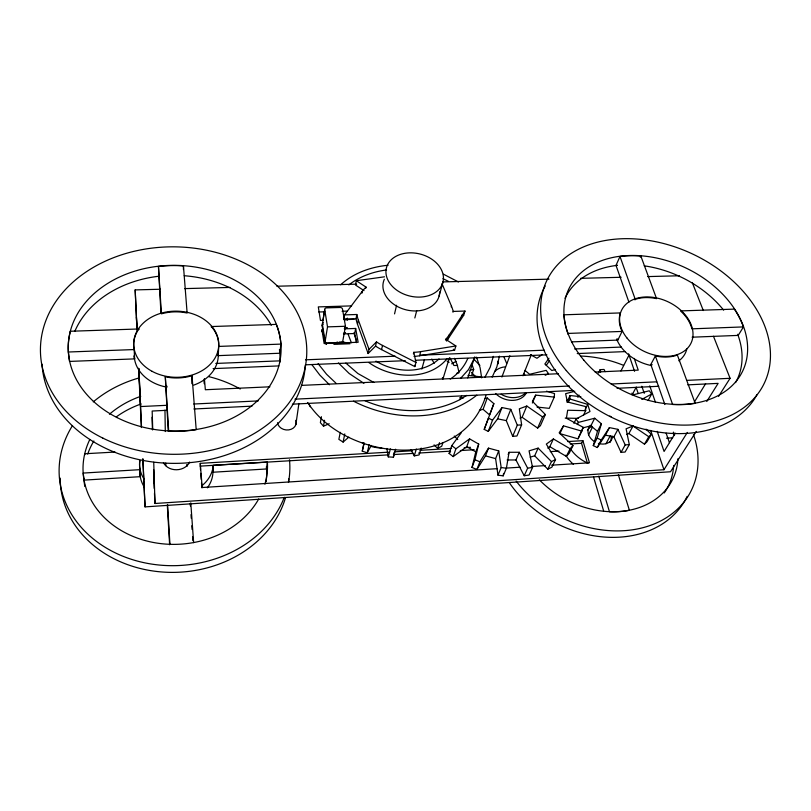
<?xml version="1.0" encoding="UTF-8"?>
<svg xmlns="http://www.w3.org/2000/svg" width="811" height="811" viewBox="0 0 811 811"><rect width="100%" height="100%" fill="white"/><g stroke="black" fill="none" stroke-linecap="round" stroke-linejoin="round"><path stroke-width="1.22" d="M183.428 269.536L183.448 265.907A106.423 82.854 0.8 0 0 158.459 266.464L160.953 313.36M191.872 383.684L192.004 375.706A42.517 33.069 0.8 0 1 165.312 376.811L168.232 431.188M200.479 469.741L200.266 463.334L388.418 452.183M211.367 327.137L211.387 326.549L276.287 324.39A106.423 82.854 0.8 0 1 280.89 344.107L279.846 353.241L218.271 355.634A42.071 32.906 0.6 0 0 218.301 354.346M212.948 472.235L213.263 465.281L267.377 462.047L266.586 468.961L212.948 472.235A36.536 30.605 -2.8 0 0 212.725 467.4M218.271 355.634L218.696 346.419A42.517 33.069 0.8 0 0 211.387 326.549M568.278 402.276L569.819 398.971L570.032 395.525L580.838 396.691M537.044 407.061L549.26 408.359L554.258 397.106L554.511 393.588L546.533 391.176M442.421 378.494L442.492 377.591M323.001 320.416L324.147 312.488M347.149 320.426L347.483 318.165L344.756 320.031M386.877 448.473L388.276 456.877L393.416 457.222L394.055 452.518M295.863 424.609L298.914 403.442M322.149 325.87L324.704 309.599A2.139 1.642 9.6 0 1 326.549 307.876L340.103 307.47A2.139 1.632 10.4 0 1 342.495 309.052L345.476 326.275L342.536 342.364L324.876 343.023L322.149 325.87A2.109 1.632 9.5 0 1 323.214 324.299M321.602 331.658L321.926 329.631L324.136 343.54L358.138 342.272L355.664 328.455L344.411 328.85M499.444 356.161L496.849 366.896L492.165 377.156M324.876 343.023L327.512 326.884L324.704 309.599M461.368 432.618L451.788 445.644L449.112 453.45L453.197 456.603L455.914 448.818L469.579 438.873L478.713 444.093L475.783 451.879L472.002 467.45L476.898 469.488L479.869 461.804L488.516 448.138L498.724 450.896L495.602 458.61L497.995 475.175L503.165 475.854L503.58 473.411M503.165 475.854L506.399 468.241L509.075 452.285L519.273 452.274L527.647 468.16L524.22 475.753L529.107 475.023L532.574 467.43L529.056 450.865L538.149 448.118L551.45 461.601L547.83 469.204L534.672 455.802L530.161 457.171M321.399 416.702L320.375 422.632L323.498 426.191L329.185 423.758M323.498 426.191L324.552 420.28M364.017 290.632L355.502 285.046L356.303 280.728L366.045 287.104A49.481 37.722 13.9 0 0 362.335 291.25L344.523 314.891L343.763 319.169L356.009 318.764A49.258 37.661 13.9 0 0 357.499 324.248L368.123 353.535L375.564 346.094L376.486 341.897A49.481 37.722 13.9 0 0 382.518 345.425L415.962 362.456L414.847 366.592L381.565 349.612A49.258 37.661 13.9 0 1 375.564 346.094M493.321 356.364L490.229 367.17L484.866 377.389M356.009 318.764L356.83 314.496L344.523 314.891M361.97 293.136L362.122 292.325M362.172 292.061L362.335 291.25M356.323 342.698L354.681 333.514L355.664 328.455M357.499 324.248L358.33 319.99A49.481 37.722 13.9 0 1 356.83 314.496M365.832 288.189L366.045 287.104M340.275 432.334L338.866 439.349L343.104 442.086L348.801 437.149M371.296 445.452L367.211 452.802L362.274 451.18L363.936 443.049M343.104 442.086L344.787 433.915M368.123 353.535L369.025 349.348L358.33 319.99M381.565 349.612L382.518 345.425M362.274 451.18L364.159 443.08M394.551 313.887L396.569 305.26M485.961 395.555C462.057 472.874 345.658 461.388 307.663 402.469M367.211 452.802L369.147 444.712M472.002 467.45L474.922 459.746L478.713 444.093M414.837 317.983L416.712 310.623M413.407 353.88L413.813 352.319A49.481 37.722 13.9 0 0 420.686 351.639L455.883 345.973L454.606 350.109L419.561 355.786A49.258 37.661 13.9 0 1 414.015 356.404M388.276 456.877L390.426 448.848M419.561 355.786L420.686 351.639M393.416 457.222L395.616 449.193M439.116 296.025L442.938 282.157A29.155 21.633 14 0 0 405.257 253.245A29.155 21.633 14 0 0 395.859 289.507A29.155 21.633 14 0 0 442.938 282.157M421.832 369.046L424.477 359.547M451.2 306.862L451.433 306.071L442.005 283.698M452.964 312.215L453.197 311.424A49.481 37.722 13.9 0 0 451.433 306.071M445.472 340.083L445.705 339.302A49.481 37.722 13.9 0 0 449.193 334.923L464.987 311.049L453.197 311.424M646.032 429.141L651.314 434.341L648.79 436.724L633.036 426.028L626.082 428.796L629.306 444.61L625.109 452.041L621.044 452.335L625.2 444.904L617.931 429.343L609.416 427.61L605.432 435.152L597.271 447.53L593.267 445.594L597.17 438.092L601.397 423.778L594.696 418.223L578.385 422.399L577.32 424.579M593.267 445.594L597.494 431.34L601.397 423.778M446.537 341.056A49.258 37.661 13.9 0 0 447.946 339.089L449.193 334.923M421.193 448.067L419.094 454.92L414.259 455.894L416.317 449.03M442.877 379.173L449.375 357.945M447.946 339.089L463.699 315.236L464.987 311.049M434.067 444.874L437.656 448.402L439.521 442.674M442.847 442.816L441.711 446.253L437.656 448.402M467.754 377.906L474.8 356.85M471.678 375.331L473.685 369.39L472.347 365.467M474.374 358.178L468.545 369.552L460.526 378.463M453.197 456.603L466.751 446.689L469.579 438.873M583.2 427.306L581.822 431.128L563.523 425.856L559.874 433.621L577.99 438.832L583.2 427.306L566.382 418.263L567.67 410.234L585.694 410.67L585.512 406.534L567.406 401.972L565.612 393.68L574.776 391.267M479.402 410.254L483.082 409.352L487.239 397.978L493.858 403.635L484.218 429.394L488.252 431.361L497.609 418.851L501.979 407.558L510.778 409.352L517.306 425.157L512.694 436.298L516.952 436.014L521.625 424.873L519.334 408.815L526.805 406.037L542.549 416.935L545.347 414.533L532.432 401.303L535.686 395.109L554.258 397.106M501.897 377.024L509.855 355.725M484.218 429.394L488.445 418.152L492.541 420.139L501.979 407.558M493.858 403.635L489.601 414.968L483.082 409.352M488.252 431.361L492.541 420.139M476.898 469.488L485.495 455.883L488.516 448.138M522.963 375.777L531.367 354.62M512.694 436.298L506.287 420.605L510.778 409.352M563.675 315.357L563.898 314.81L620.415 312.924A38.401 27.503 25 0 0 622.078 331.425L617.86 340.083L571.613 341.887M497.995 475.175L501.168 467.541L498.724 450.896M520.013 418.081L522.122 417.29L526.805 406.037M508.152 454.484L509.075 452.285M532.361 403.016L535.686 395.109M567.619 333.99L567.852 333.443A96.114 68.894 25 0 1 563.898 314.81M461.662 395.819L459.888 399.6C430.692 414.806 394.886 413.397 365.011 400.786M524.22 475.753L515.958 459.959L519.273 452.274M467.754 358.472C464.247 366.967 457.84 374.043 450.227 379.092M522.122 417.29L537.632 428.086L542.549 416.935M545.347 414.533L540.41 425.694L537.632 428.086M628.92 302.158L616.005 265.379L619.989 256.469A96.114 68.894 25 0 1 640.832 256.012L656.565 298.651A38.401 27.503 25 0 0 635.236 299.33L634.972 299.888M534.672 455.802L538.149 448.118M566.97 402.155L570.032 395.525M547.8 448.138L549.797 446.668L553.396 438.954L570.103 448.747L572.971 445.634L559.174 432.821L563.523 425.856M640.305 257.128L640.832 256.012M577.908 397.349L578.973 395.099M620.162 313.472L620.415 312.924M553.396 438.954L546.33 444.104L555.555 459.553L551.896 467.166L547.83 469.204M573.935 423.383L576.033 419.023L589.982 411.522L587.691 404.375L569.819 398.971M598.508 373.009L600.12 369.664L604.073 369.451L605.138 371.681M585.025 409.849L587.691 404.375M583.514 415.12L585.694 410.67M549.797 446.668L566.342 456.39L570.103 448.747M572.971 445.634L569.18 453.288L566.342 456.39M577.99 438.832L581.822 431.128M587.397 463.061L581.548 443.313L582.886 440.657L567.73 441.559M582.774 427.914L590.864 425.816L594.696 418.223M588.492 434.96L592.476 427.103M620.932 371.002L628.9 355.299M597.271 447.53L601.215 440.038L609.416 427.61M605.959 443.789L610.125 436.004M632.124 394.845L636.29 387.06M664.868 404.537L650.807 364.484L655.379 355.968A38.401 27.503 25 0 0 677.378 355.066L695.179 403.331A96.114 68.894 25 0 1 672.643 404.507L655.379 355.968M621.044 452.335L613.876 436.865L617.931 429.343M626.558 434.463L628.86 433.54L633.036 426.028M648.04 400.553L651.679 394.014L649.276 390.79L633.685 394.714L631.799 393.183M628.86 433.54L644.451 444.164L648.79 436.724M651.314 434.341L646.955 441.792L644.451 444.164M675.289 433.175L664.077 451.463L657.194 431.31M694.419 401.972L705.631 383.674M692.097 337.194L738.213 335.399L743.444 326.914A96.114 68.894 25 0 0 734.381 309.123L680.51 310.917A38.401 27.503 25 0 1 691.915 328.83L743.444 326.914M154.465 493.433L154.992 503.499L663.956 469.731L687.363 432.415M706.756 401.496L718.13 383.37L687.809 384.85M696.233 431.401L670.515 471.759L145.047 506.885L142.837 458.904M718.576 396.356L730.082 378.301L713.467 336.251M546.229 365.376L549.605 360.601M548.935 358.259L544.86 363.997L551.835 370.546L555.423 369.471M449.112 453.45L450.571 451.453M447.114 358.726C428.005 381.515 391.389 378.646 368.914 362.598M369.025 349.348L376.486 341.897M439.025 358.969C421.984 374.611 394.673 372.573 375.929 361.128M340.62 284.803C353.566 272.993 370.85 266.9 388.094 265.258M476.787 395.19C442.198 422.754 391.47 420.808 353.535 401.171M348.842 284.914C359.648 276.439 373.009 271.705 386.533 269.962M542.001 354.701L536.953 358.269L530.455 354.691M466.801 395.373L459.817 399.59M451.686 363.815L456.015 361.371M641.775 399.428L651.679 394.014M545.185 375.321L548.489 373.648L546.198 370.363L529.634 374.287L524.96 370.394M551.45 461.601L555.555 459.553M340.235 341.877L339.809 342.08A23.762 18.41 9.6 0 1 338.603 342.627L333.919 344.361L350.048 343.752L344.857 342.394A23.61 18.247 11 0 1 343.479 341.948L343.002 341.776A3.112 2.433 10.5 0 0 341.836 341.532M343.509 333.27L345.516 332.561M344.371 328.546L347.209 327.563L344.756 327.644M566.899 400.279L569.352 399.63M484.917 398.536L487.239 397.978M456.492 373.364L458.945 372.796L458.823 371.55L457.201 364.808L454.555 358.3M469.995 370.242L473.685 369.39M527.647 468.16L532.574 467.43M356.303 280.728L384.485 276.815M625.2 444.904L629.306 444.61M517.306 425.157L521.625 424.873M497.366 468.657L202.172 487.523L200.266 463.334M506.206 468.099L520.074 467.207M531.428 466.487L545.306 465.595M551.612 465.19L589.465 462.777L582.886 440.657M139.897 461.013A36.87 30.767 -2.6 0 0 139.999 469.67L83.178 473.066L83.888 478.804M666.51 438.183L672.714 437.818M200.195 466.122L388.347 454.87M393.396 454.565L413.6 453.359M418.648 453.055L450.227 451.169M460.324 450.561L474.212 449.73M570.184 443.992L581.548 443.313M139.999 469.67L140.333 476.675L84.04 480.112L83.938 479.24M550.223 451.626L559.002 451.088M394.734 451.808L412.414 450.764M419.986 450.318L451.565 448.442M464.186 447.692L470.502 447.317M115 452.051L84.78 453.755L84.891 454.657M141.499 426.627L140.617 406.554L167.178 405.287M193.748 404.01L258.253 400.918M294.94 399.164L569.434 386.006M611.18 384.008L656.717 381.819M687.069 380.369L730.082 378.301M167.33 410.285L152.164 411.035L152.742 429.769M193.859 408.997L251.968 406.149M292.396 404.172L572.85 390.466M617.059 388.307L658.755 386.269M269.901 386.806L205.345 389.736L204.402 378.686M301.54 385.377L558.495 373.729M595.203 372.067L638.237 370.12L634.232 358.411M213.111 368.63L278.862 365.913M305.412 364.818L405.297 360.682M415.404 360.266L546.898 354.833M577.239 353.576L625.291 351.589M215.787 363.44L280.221 360.844M305.494 359.82L395.2 356.201M420.473 355.177L544.303 350.18M574.624 348.953L621.378 347.067M138.823 328.972A42.517 33.069 0.8 0 0 134.17 349.561L134.616 358.888L69.523 361.422L68.367 352.004A106.423 82.854 0.8 0 1 70.405 331.253L138.823 328.972L138.843 329.56M68.367 352.004L134.17 349.561M218.696 346.419L280.89 344.107M567.852 333.443L622.078 331.425M343.489 333.919L354.681 333.514M322.94 320.335L320.457 320.426L318.307 306.893L351.609 305.889M344.077 319.646L354.022 319.321M327.512 326.884L345.476 326.275M318.764 311.992L324.897 311.799M342.08 311.262L346.986 311.11M461.51 315.307L463.699 315.236M136.968 329.661L135.173 289.902L160.477 289.243M184.523 288.615L230.081 287.439M276.906 286.222L356.637 284.154M442.694 281.914L549.006 279.156M580.635 278.335L621.135 277.281M647.715 276.592L679.354 275.77M507.118 459.979L515.958 459.959M457.576 365.467L453.886 365.467L449.943 357.874M565.206 418.091L578.304 418.385M459.705 397.795L463.436 397.897M467.998 375.422L481.714 376.922M501.168 467.541L506.399 468.241M605.432 435.152L613.876 436.865M497.609 418.851L506.287 420.605M485.495 455.883L495.602 458.61M474.922 459.746L479.869 461.804M443.414 274.169L458.438 281.975M373.861 382.468L357.884 373.516L345.851 363.085M442.918 278.66L448.29 281.255M597.17 438.092L601.215 440.038M363.936 383.329L349.206 373.526L338.39 362.933M466.751 446.689L475.783 451.879M447.054 361.077L449.132 362.284M445.705 339.302L455.883 345.973M453.339 349.277L454.606 350.109M451.788 445.644L455.914 448.818M590.864 425.816L597.494 431.34M335.886 383.106L326.559 374.246L318.094 363.642M329.448 384.759L319.848 375.118L311.88 364.666M454.251 436.054L457.749 439.592M473.715 359.04L479.889 365.406M471.566 372.482L475.905 377.003M576.033 419.023L578.385 422.399M431.766 359.03L434.179 363.348M410.822 449.598L414.259 455.894M351.376 342.769L348.162 334.294M356.374 340.002L353.89 332.875M308.93 403.756L310.228 406.767M476.523 357.164L480.122 367.809L481.663 377.875M503.763 356.516L506.632 363.308M692.249 282.522L703.319 310.552M619.989 256.469L635.236 299.33M649.763 385.864L655.491 402.428M666.145 433.206L669.42 442.674M641.815 386.249L644.248 393.365M628.606 353.819L634.567 371.337M636.169 387.476L638.186 393.436M650.665 430.398L663.956 469.731M618.367 474.851L629.407 510.301A84.293 65.691 26.9 0 1 609.466 511.771L598.771 476.128M593.49 476.807L603.587 510.788M413.813 352.319L415.962 362.456M414.583 365.315L414.847 366.592M600.12 369.664L600.606 372.127M325.15 341.401L322.403 324.228A2.109 1.632 9.5 0 1 323.295 322.727M497.934 361.25L498.268 363.744M70.405 331.253L70.476 331.851M203.936 380.065L204.24 383.745M200.763 473.36L201.229 479.392M201.513 483.011L201.898 487.837M183.448 265.907L187.118 313.016A42.517 33.069 0.8 0 0 161.399 313.837L158.459 266.464M192.004 375.706L196.201 429.688A106.423 82.854 0.8 0 1 168.678 431.128L165.312 376.811M190.778 502.891L193.636 542.66M190.22 503.489L190.392 505.963M191.011 514.61L191.274 518.32M191.801 525.731L192.075 529.441M192.602 536.862L192.866 540.572M167.573 504.412L169.925 544.414M167.299 504.989L169.631 544.769M153.705 475.844L154.09 483.356L153.664 469.64M153.684 478.318L154.202 488.394M135.173 289.902L137.049 330.036M138.863 368.924L140.617 406.554M136.41 317.101L136.998 329.702M138.823 368.772L140.587 406.585M139.948 397.329L141.378 427.559M142.898 459.016L145.047 506.885M138.651 368.255L140.029 398.718M153.735 462.26L154.992 503.499M152.052 417.27L152.438 429.739M164.968 410.102L165.292 431.553M165.768 463.091L165.809 465.615M439.633 291.889A28.73 21.532 13.9 0 1 406.757 310.005A28.73 21.532 13.9 0 1 384.363 279.217M381.778 447.996A32.947 26.986 13.6 0 1 370.637 446.293M363.896 443.556A32.947 26.986 13.6 0 1 362.01 442.512M611.078 416.641A14.01 10.655 26.2 0 1 609.781 416.084M687.14 496.373A104.528 81.891 27 0 1 604.57 537.054A104.528 81.891 27 0 1 509.744 483.275M693.466 434.544A105.44 82.205 26.9 0 1 643.072 527.657A105.44 82.205 26.9 0 1 516.161 481.126M580.717 356.049A105.44 82.205 26.9 0 1 623.568 365.345M673.647 465.453A83.574 65.448 27 0 1 664.219 492.966M677.925 458.712A84.303 65.701 26.9 0 1 626.041 510.798A84.303 65.701 26.9 0 1 539.335 479.777M673.414 432.202A84.303 65.701 26.9 0 1 674.276 434.544M673.373 432.364A84.293 65.691 26.9 0 1 674.519 435.537M573.407 464.297A33.393 26.134 27 0 1 565.743 455.204M588.005 463.274A33.717 26.246 26.8 0 1 571.38 450.105M757.018 394.622A119.065 85.986 25.1 0 1 609.142 416.094A119.065 85.986 25.1 0 1 545.256 285.999M564.993 298.286A95.191 68.702 25.1 0 1 617.141 265.369M644.218 265.846A95.191 68.702 25.1 0 1 723.645 310.157M738.324 336.068A95.191 68.702 25.1 0 1 735.567 382.61M616.005 265.379A95.201 68.702 25.1 0 1 617.252 265.227M737.797 334.274A95.201 68.702 25.1 0 1 738.213 335.399M652.237 364.768A38.046 27.432 25.1 0 1 650.807 364.484M617.86 340.083A38.046 27.432 25.1 0 1 617.343 338.917M686.866 348.74A38.005 27.422 25.1 0 1 678.868 360.834M651.385 365.548A38.005 27.422 25.1 0 1 616.634 339.11M526.227 393.132A19.018 14.831 20.8 0 1 495.541 393.487M525.548 392.879A19.079 14.851 20.7 0 1 501.137 394.268M494.974 371.316A19.079 14.851 20.7 0 1 505.486 366.815M523.612 373.516A19.079 14.851 20.7 0 1 524.849 374.864M186.753 464.51A10.695 8.941 -2.7 0 1 187.148 466.203M305.281 365.467A131.747 103.22 0.5 0 1 173.412 463.365A131.747 103.22 0.5 0 1 42.06 364.169M74.876 331.212A105.308 82.458 0.6 0 1 159.138 276.206M184.229 275.73A105.308 82.458 0.6 0 1 271.279 325.292M279.542 350.413A105.308 82.458 0.6 0 1 279.886 362.233M167.056 386.279A42.071 32.906 0.6 0 1 165.434 385.965M134.616 358.888A42.071 32.906 0.6 0 1 134.251 356.272M218.25 354.589A42.03 32.896 0.6 0 1 193.717 385.124M166.965 387.182A42.03 32.896 0.6 0 1 134.21 355.502M279.46 349.49A105.318 82.458 0.6 0 1 279.846 353.241M288.726 478.916A114.351 95.901 -3 0 1 288.463 482.474M285.533 497.609A114.351 95.901 -3 0 1 160.73 571.877A114.351 95.901 -3 0 1 60.227 478.115M289.486 459.746A115.426 96.418 -2.7 0 1 288.686 481.328M284.286 497.285A115.426 96.418 -2.7 0 1 129.578 558.708A115.426 96.418 -2.7 0 1 72.514 425.552M93.265 401.881A115.426 96.418 -2.7 0 1 139.269 377.875M208.64 376.598A115.426 96.418 -2.7 0 1 240.228 389.006M266.373 466.791A91.42 76.639 -3 0 1 266.109 481.724M84.79 486.448A91.42 76.639 -3 0 1 83.999 479.088M87.689 454.069A91.42 76.639 -3 0 1 93.873 440.981M116.287 416.895A91.42 76.639 -3 0 1 141.084 403.959M267.417 462.503A92.282 77.045 -2.7 0 1 264.913 484.208M258.679 499.029A92.282 77.045 -2.7 0 1 138.184 538.392A92.282 77.045 -2.7 0 1 89.808 439.481M109.434 414.239A92.282 77.045 -2.7 0 1 140.749 396.315M212.685 467.795A36.515 30.595 -2.9 0 1 207.393 487.816M144.49 487.31A36.515 30.595 -2.9 0 1 139.948 472.114M213.202 465.838A36.9 30.777 -2.6 0 1 201.939 485.718M144.135 479.129A36.9 30.777 -2.6 0 1 139.796 460.699M140.333 476.675A36.536 30.605 -2.8 0 1 139.928 471.779M295.782 420.331A9.377 7.725 6.7 0 1 288.686 429.911A9.377 7.725 6.7 0 1 277.524 422.703M189.632 462.047A14.071 11.699 -2.4 0 1 176.595 469.762A14.071 11.699 -2.4 0 1 163.416 462.564M587.428 430.459A12.814 9.955 26.8 0 1 592.04 426.333M610.916 435.953A12.814 9.955 26.8 0 1 609.973 442.563M612.609 436.166A12.854 9.965 26.7 0 1 598.376 443.404M594.848 441.843A12.854 9.965 26.7 0 1 590.631 425.339M326.164 344.381A5.748 4.501 9.9 0 1 325.698 342.729M336.991 342.303A5.748 4.501 9.9 0 1 337.123 343.54M326.519 344.117A5.758 4.501 9.9 0 1 325.85 342.455M337.204 342.039A5.758 4.501 9.9 0 1 337.194 343.296M566.291 370.546A120.251 86.24 25 0 0 762.847 386.056A120.251 86.24 25 0 0 637.487 239.093A120.251 86.24 25 0 0 566.291 370.546M583.738 360.033A96.134 68.905 25 0 0 741.163 373.962A96.134 68.905 25 0 0 642.383 255.901A96.134 68.905 25 0 0 583.738 360.033M626.893 337.903A38.431 27.513 25 0 0 690.06 344.908A38.431 27.513 25 0 0 651.973 297.201A38.431 27.513 25 0 0 626.893 337.903M102.936 438.153A133.186 103.737 0.7 0 0 306.7 354.924A133.186 103.737 0.7 0 0 111.188 258.628A133.186 103.737 0.7 0 0 102.936 438.153M117.037 417.574A106.454 82.864 0.8 0 0 280.981 352.775A106.454 82.864 0.8 0 0 125.958 274.26A106.454 82.864 0.8 0 0 117.037 417.574M152.093 371.326A42.547 33.079 0.9 0 0 218.625 347.088A42.547 33.079 0.9 0 0 157.912 314.252A42.547 33.079 0.9 0 0 152.093 371.326"/></g></svg>
